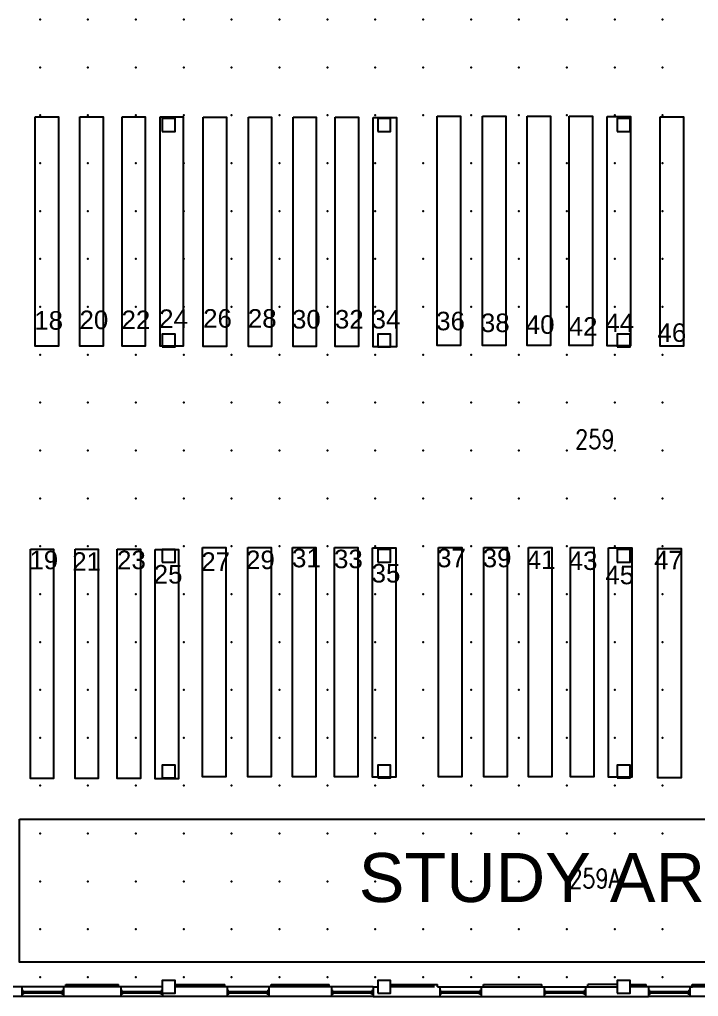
# Model space of a CAD drawing. Header units: millimetres. Extents: x 16 to 306, y 32 to 213.
# Drawn here: x 111.6 to 180.8, y 31.8 to 131.4 of the extents above; entities that cross this region are included whole.
import ezdxf
from ezdxf.enums import TextEntityAlignment as Align

# ---------------------------------------------------------------- set-up
doc = ezdxf.new("R2010")
doc.units = ezdxf.units.MM
doc.layers.add('A-FLOR-IDEN', color=202, linetype='Continuous')
doc.layers.add('A-WALL', color=7, linetype='Continuous')
doc.styles.add('ROMANS', font='ROMANS.shx')
doc.styles.get("Standard").update_dxf_attribs({"font": 'arial.ttf'})

# ---------------------------------------------------------------- blocks, each defined once
blk = doc.blocks.new('*U5')
blk.add_point((0, 0))
blk = doc.blocks.new('*U7')
at = {"color": 0, "linetype": 'ByBlock', "lineweight": -2, "transparency": 16777216}
for p in [(97.668, 97.668), (102.5514, 97.668), (107.4348, 97.668), (112.3182, 97.668), (117.2016, 97.668), (122.085, 97.668), (126.9684, 97.668), (131.8518, 97.668), (136.7352, 97.668), (141.6186, 97.668), (146.502, 97.668), (151.3854, 97.668), (156.2688, 97.668), (161.1522, 97.668), (97.668, 92.7846), (102.5514, 92.7846), (107.4348, 92.7846), (112.3182, 92.7846), (117.2016, 92.7846), (122.085, 92.7846), (126.9684, 92.7846), (131.8518, 92.7846), (136.7352, 92.7846), (141.6186, 92.7846), (146.502, 92.7846), (151.3854, 92.7846), (156.2688, 92.7846), (161.1522, 92.7846), (97.668, 87.9012), (102.5514, 87.9012), (107.4348, 87.9012), (112.3182, 87.9012), (117.2016, 87.9012), (122.085, 87.9012), (126.9684, 87.9012), (131.8518, 87.9012), (136.7352, 87.9012), (141.6186, 87.9012), (146.502, 87.9012), (151.3854, 87.9012), (156.2688, 87.9012), (161.1522, 87.9012), (97.668, 83.0178), (102.5514, 83.0178), (107.4348, 83.0178), (112.3182, 83.0178), (117.2016, 83.0178), (122.085, 83.0178), (126.9684, 83.0178), (131.8518, 83.0178), (136.7352, 83.0178), (141.6186, 83.0178), (146.502, 83.0178), (151.3854, 83.0178), (156.2688, 83.0178), (161.1522, 83.0178), (97.668, 78.1344), (102.5514, 78.1344), (107.4348, 78.1344), (112.3182, 78.1344), (117.2016, 78.1344), (122.085, 78.1344), (126.9684, 78.1344), (131.8518, 78.1344), (136.7352, 78.1344), (141.6186, 78.1344), (146.502, 78.1344), (151.3854, 78.1344), (156.2688, 78.1344), (161.1522, 78.1344), (97.668, 73.251), (102.5514, 73.251), (107.4348, 73.251), (112.3182, 73.251), (117.2016, 73.251), (122.085, 73.251), (126.9684, 73.251), (131.8518, 73.251), (136.7352, 73.251), (141.6186, 73.251), (146.502, 73.251), (151.3854, 73.251), (156.2688, 73.251), (161.1522, 73.251), (97.668, 68.3676), (102.5514, 68.3676), (107.4348, 68.3676), (112.3182, 68.3676), (117.2016, 68.3676), (122.085, 68.3676), (126.9684, 68.3676), (131.8518, 68.3676), (136.7352, 68.3676), (141.6186, 68.3676), (146.502, 68.3676), (151.3854, 68.3676), (156.2688, 68.3676), (161.1522, 68.3676), (97.668, 63.4842), (102.5514, 63.4842), (107.4348, 63.4842), (112.3182, 63.4842), (117.2016, 63.4842), (122.085, 63.4842), (126.9684, 63.4842), (131.8518, 63.4842), (136.7352, 63.4842), (141.6186, 63.4842), (146.502, 63.4842), (151.3854, 63.4842), (156.2688, 63.4842), (161.1522, 63.4842), (97.668, 58.6008), (102.5514, 58.6008), (107.4348, 58.6008), (112.3182, 58.6008), (117.2016, 58.6008), (122.085, 58.6008), (126.9684, 58.6008), (131.8518, 58.6008), (136.7352, 58.6008), (141.6186, 58.6008), (146.502, 58.6008), (151.3854, 58.6008), (156.2688, 58.6008), (161.1522, 58.6008), (97.668, 53.7174), (102.5514, 53.7174), (107.4348, 53.7174), (112.3182, 53.7174), (117.2016, 53.7174), (122.085, 53.7174), (126.9684, 53.7174), (131.8518, 53.7174), (136.7352, 53.7174), (141.6186, 53.7174), (146.502, 53.7174), (151.3854, 53.7174), (156.2688, 53.7174), (161.1522, 53.7174), (97.668, 48.834), (102.5514, 48.834), (107.4348, 48.834), (112.3182, 48.834), (117.2016, 48.834), (122.085, 48.834), (126.9684, 48.834), (131.8518, 48.834), (136.7352, 48.834), (141.6186, 48.834), (146.502, 48.834), (151.3854, 48.834), (156.2688, 48.834), (161.1522, 48.834), (97.668, 43.9506), (102.5514, 43.9506), (107.4348, 43.9506), (112.3182, 43.9506), (117.2016, 43.9506), (122.085, 43.9506), (126.9684, 43.9506), (131.8518, 43.9506), (136.7352, 43.9506), (141.6186, 43.9506), (146.502, 43.9506), (151.3854, 43.9506), (156.2688, 43.9506), (161.1522, 43.9506), (97.668, 39.0672), (102.5514, 39.0672), (107.4348, 39.0672), (112.3182, 39.0672), (117.2016, 39.0672), (122.085, 39.0672), (126.9684, 39.0672), (131.8518, 39.0672), (136.7352, 39.0672), (141.6186, 39.0672), (146.502, 39.0672), (151.3854, 39.0672), (156.2688, 39.0672), (161.1522, 39.0672), (97.668, 34.1838), (102.5514, 34.1838), (107.4348, 34.1838), (112.3182, 34.1838), (117.2016, 34.1838), (122.085, 34.1838), (126.9684, 34.1838), (131.8518, 34.1838), (136.7352, 34.1838), (141.6186, 34.1838), (146.502, 34.1838), (151.3854, 34.1838), (156.2688, 34.1838), (161.1522, 34.1838), (97.668, 29.3004), (102.5514, 29.3004), (107.4348, 29.3004), (112.3182, 29.3004), (117.2016, 29.3004), (122.085, 29.3004), (126.9684, 29.3004), (131.8518, 29.3004), (136.7352, 29.3004), (141.6186, 29.3004), (146.502, 29.3004), (151.3854, 29.3004), (156.2688, 29.3004), (161.1522, 29.3004), (97.668, 24.417), (102.5514, 24.417), (107.4348, 24.417), (112.3182, 24.417), (117.2016, 24.417), (122.085, 24.417), (126.9684, 24.417), (131.8518, 24.417), (136.7352, 24.417), (141.6186, 24.417), (146.502, 24.417), (151.3854, 24.417), (156.2688, 24.417), (161.1522, 24.417), (97.668, 19.5336), (102.5514, 19.5336), (107.4348, 19.5336), (112.3182, 19.5336), (117.2016, 19.5336), (122.085, 19.5336), (126.9684, 19.5336), (131.8518, 19.5336), (136.7352, 19.5336), (141.6186, 19.5336), (146.502, 19.5336), (151.3854, 19.5336), (156.2688, 19.5336), (161.1522, 19.5336), (97.668, 14.6502), (102.5514, 14.6502), (107.4348, 14.6502), (112.3182, 14.6502), (117.2016, 14.6502), (122.085, 14.6502), (126.9684, 14.6502), (131.8518, 14.6502), (136.7352, 14.6502), (141.6186, 14.6502), (146.502, 14.6502), (151.3854, 14.6502), (156.2688, 14.6502), (161.1522, 14.6502), (97.668, 9.7668), (102.5514, 9.7668), (107.4348, 9.7668), (112.3182, 9.7668), (117.2016, 9.7668), (122.085, 9.7668), (126.9684, 9.7668), (131.8518, 9.7668), (136.7352, 9.7668), (141.6186, 9.7668), (146.502, 9.7668), (151.3854, 9.7668), (156.2688, 9.7668), (161.1522, 9.7668), (97.668, 4.8834), (102.5514, 4.8834), (107.4348, 4.8834), (112.3182, 4.8834), (117.2016, 4.8834), (122.085, 4.8834), (126.9684, 4.8834), (131.8518, 4.8834), (136.7352, 4.8834), (141.6186, 4.8834), (146.502, 4.8834), (151.3854, 4.8834), (156.2688, 4.8834), (161.1522, 4.8834), (97.668, 0), (102.5514, 0), (107.4348, 0), (112.3182, 0), (117.2016, 0), (122.085, 0), (126.9684, 0), (131.8518, 0), (136.7352, 0), (141.6186, 0), (146.502, 0), (151.3854, 0), (156.2688, 0), (161.1522, 0)]:
    blk.add_blockref('*U5', p, dxfattribs=at)

msp = doc.modelspace()

# ---------------------------------------------------------------- linework, layer by layer
for points in [[(154.161, 121.574), (156.531, 121.574), (156.531, 98.184), (154.161, 98.184)], [(158.773, 121.574), (161.143, 121.574), (161.143, 98.184), (158.773, 98.184)], [(163.33, 121.574), (165.7, 121.574), (165.7, 98.184), (163.33, 98.184)], [(167.62, 121.574), (169.99, 121.574), (169.99, 98.184), (167.62, 98.184)], [(113.175, 121.52), (115.545, 121.52), (115.545, 98.13), (113.175, 98.13)], [(117.733, 121.52), (120.103, 121.52), (120.103, 98.13), (117.733, 98.13)], [(122.023, 121.52), (124.392, 121.52), (124.392, 98.13), (122.023, 98.13)], [(125.899, 121.489), (128.268, 121.489), (128.268, 98.099), (125.899, 98.099)], [(130.29, 121.467), (132.66, 121.467), (132.66, 98.077), (130.29, 98.077)], [(134.901, 121.467), (137.271, 121.467), (137.271, 98.077), (134.901, 98.077)], [(139.459, 121.467), (141.829, 121.467), (141.829, 98.077), (139.459, 98.077)], [(143.748, 121.467), (146.118, 121.467), (146.118, 98.077), (143.748, 98.077)], [(147.625, 121.436), (149.994, 121.436), (149.994, 98.046), (147.625, 98.046)], [(171.496, 121.543), (173.866, 121.543), (173.866, 98.153), (171.496, 98.153)], [(176.905, 121.519), (179.274, 121.519), (179.274, 98.13), (176.905, 98.13)], [(112.671, 77.408), (115.04, 77.408), (115.04, 54.019), (112.671, 54.019)], [(117.228, 77.408), (119.598, 77.408), (119.598, 54.019), (117.228, 54.019)], [(121.518, 77.408), (123.888, 77.408), (123.888, 54.019), (121.518, 54.019)], [(125.394, 77.377), (127.764, 77.377), (127.764, 53.988), (125.394, 53.988)], [(130.236, 77.58), (132.605, 77.58), (132.605, 54.191), (130.236, 54.191)], [(134.847, 77.58), (137.217, 77.58), (137.217, 54.191), (134.847, 54.191)], [(139.405, 77.58), (141.774, 77.58), (141.774, 54.191), (139.405, 54.191)], [(143.694, 77.58), (146.064, 77.58), (146.064, 54.191), (143.694, 54.191)], [(147.57, 77.549), (149.94, 77.549), (149.94, 54.159), (147.57, 54.159)], [(154.303, 77.58), (156.673, 77.58), (156.673, 54.191), (154.303, 54.191)], [(158.914, 77.58), (161.284, 77.58), (161.284, 54.191), (158.914, 54.191)], [(163.472, 77.58), (165.842, 77.58), (165.842, 54.191), (163.472, 54.191)], [(167.761, 77.58), (170.131, 77.58), (170.131, 54.191), (167.761, 54.191)], [(171.638, 77.549), (174.007, 77.549), (174.007, 54.159), (171.638, 54.159)], [(176.661, 77.495), (179.031, 77.495), (179.031, 54.106), (176.661, 54.106)], [(111.576, 49.876), (233.551, 49.876), (233.551, 35.307), (111.576, 35.307)]]:
    msp.add_lwpolyline(points, close=True)
at = {"layer": 'A-WALL'}
for p, q in [((116.281, 33.023), (121.653, 33.023)), ((116.281, 32.769), (116.281, 33.023)), ((121.653, 32.769), (121.653, 33.023)), ((127.429, 33.023), (132.506, 33.023)), ((132.506, 32.769), (132.506, 33.023)), ((137.214, 33.023), (143.148, 33.023)), ((137.214, 32.769), (137.214, 33.023)), ((143.148, 32.769), (143.148, 33.023)), ((149.406, 33.023), (154.174, 33.023)), ((154.174, 32.769), (154.174, 33.023)), ((158.882, 33.023), (164.816, 33.023)), ((158.882, 32.769), (158.882, 33.023)), ((164.816, 32.769), (164.816, 33.023)), ((172.522, 33.023), (169.524, 33.023)), ((169.524, 32.769), (169.524, 33.023)), ((173.824, 33.023), (175.459, 33.023)), ((175.459, 32.769), (175.459, 33.023)), ((180.167, 33.023), (186.101, 33.023)), ((180.167, 32.769), (180.167, 33.023)), ((111.804, 32.769), (105.452, 32.769)), ((111.804, 32.769), (111.804, 31.792)), ((116.074, 32.769), (111.841, 32.769)), ((121.897, 32.769), (116.037, 32.769)), ((116.037, 32.769), (116.037, 31.792)), ((126.126, 32.769), (121.897, 32.769)), ((121.897, 32.769), (121.897, 31.792)), ((126.13, 32.118), (126.13, 31.792)), ((132.743, 32.769), (127.429, 32.769)), ((136.976, 32.769), (132.743, 32.769)), ((132.743, 32.769), (132.743, 31.792)), ((143.386, 32.769), (136.976, 32.769)), ((136.976, 32.769), (136.976, 31.792)), ((147.618, 32.769), (143.386, 32.769)), ((143.386, 32.769), (143.386, 31.792)), ((143.551, 32.359), (143.388, 32.359)), ((143.551, 32.359), (143.388, 32.359)), ((143.551, 32.033), (143.388, 32.033)), ((143.551, 32.033), (143.388, 32.033)), ((143.551, 32.033), (143.551, 32.359)), ((143.551, 32.033), (143.551, 32.359)), ((147.458, 32.277), (143.551, 32.277)), ((147.458, 32.277), (143.551, 32.277)), ((147.458, 32.115), (143.551, 32.115)), ((147.458, 32.115), (143.551, 32.115)), ((147.618, 32.359), (147.458, 32.359)), ((147.458, 32.033), (147.458, 32.359)), ((147.621, 32.359), (147.458, 32.359)), ((147.458, 32.033), (147.458, 32.359)), ((147.618, 32.033), (147.458, 32.033)), ((147.621, 32.033), (147.458, 32.033)), ((147.618, 32.769), (148.093, 32.769)), ((147.618, 32.769), (147.618, 31.792)), ((153.882, 32.769), (149.406, 32.769)), ((154.2, 32.769), (154.411, 32.769)), ((154.411, 32.769), (158.644, 32.769)), ((154.411, 32.769), (154.411, 31.792)), ((154.574, 32.033), (154.411, 32.033)), ((154.574, 32.033), (154.411, 32.033)), ((154.574, 32.359), (154.412, 32.359)), ((154.574, 32.359), (154.412, 32.359)), ((154.574, 32.033), (154.574, 32.359)), ((154.574, 32.033), (154.574, 32.359)), ((158.481, 32.277), (154.574, 32.277)), ((158.481, 32.277), (154.574, 32.277)), ((158.481, 32.115), (154.574, 32.115)), ((158.481, 32.115), (154.574, 32.115)), ((158.481, 32.033), (158.481, 32.359)), ((158.481, 32.033), (158.481, 32.359)), ((158.644, 32.359), (158.481, 32.359)), ((158.644, 32.359), (158.481, 32.359)), ((158.644, 32.033), (158.481, 32.033)), ((158.644, 32.033), (158.481, 32.033)), ((158.644, 32.769), (165.054, 32.769)), ((158.644, 32.769), (158.644, 31.792)), ((165.054, 32.769), (169.287, 32.769)), ((165.054, 32.769), (165.054, 31.792)), ((165.217, 32.359), (165.054, 32.359)), ((165.217, 32.359), (165.054, 32.359)), ((165.217, 32.033), (165.054, 32.033)), ((165.217, 32.033), (165.054, 32.033)), ((165.217, 32.033), (165.217, 32.359)), ((165.217, 32.033), (165.217, 32.359)), ((169.124, 32.277), (165.217, 32.277)), ((169.124, 32.277), (165.217, 32.277)), ((169.124, 32.115), (165.217, 32.115)), ((169.124, 32.115), (165.217, 32.115)), ((169.287, 32.359), (169.124, 32.359)), ((169.124, 32.033), (169.124, 32.359)), ((169.287, 32.359), (169.124, 32.359)), ((169.124, 32.033), (169.124, 32.359)), ((169.287, 32.033), (169.124, 32.033)), ((169.287, 32.033), (169.124, 32.033)), ((169.287, 32.769), (172.522, 32.769)), ((169.287, 32.769), (169.287, 31.792)), ((169.287, 32.769), (169.287, 31.792)), ((175.696, 32.769), (173.824, 32.769)), ((179.929, 32.769), (175.696, 32.769)), ((175.696, 32.769), (175.696, 31.792)), ((175.86, 32.033), (175.696, 32.033)), ((175.86, 32.033), (175.696, 32.033)), ((175.86, 32.359), (175.697, 32.359)), ((175.86, 32.359), (175.697, 32.359)), ((175.86, 32.033), (175.86, 32.359)), ((175.86, 32.033), (175.86, 32.359)), ((179.767, 32.277), (175.86, 32.277)), ((179.767, 32.277), (175.86, 32.277)), ((179.767, 32.115), (175.86, 32.115)), ((179.767, 32.115), (175.86, 32.115)), ((179.929, 32.359), (179.767, 32.359)), ((179.767, 32.033), (179.767, 32.359)), ((179.929, 32.359), (179.767, 32.359)), ((179.767, 32.033), (179.767, 32.359)), ((179.929, 32.033), (179.767, 32.033)), ((179.929, 32.033), (179.767, 32.033)), ((186.339, 32.769), (179.929, 32.769)), ((179.929, 32.769), (180.181, 32.769)), ((179.929, 32.769), (179.929, 31.792)), ((111.804, 31.792), (81.684, 31.792)), ((116.074, 31.792), (111.841, 31.792)), ((121.897, 31.792), (116.037, 31.792)), ((126.13, 31.792), (121.897, 31.792)), ((132.743, 31.792), (126.13, 31.792)), ((136.976, 31.792), (132.743, 31.792)), ((143.386, 31.792), (136.976, 31.792)), ((147.618, 31.792), (143.386, 31.792)), ((147.618, 31.792), (154.411, 31.792)), ((154.411, 31.792), (158.644, 31.792)), ((158.644, 31.792), (165.054, 31.792)), ((165.054, 31.792), (169.287, 31.792)), ((169.287, 31.792), (175.696, 31.792)), ((179.929, 31.792), (175.696, 31.792)), ((186.339, 31.792), (179.929, 31.792))]:
    msp.add_line(p, q, dxfattribs=at)
at = {"layer": 'A-WALL', "linetype": 'Continuous'}
for p, q in [((111.964, 32.359), (111.801, 32.359)), ((111.964, 32.359), (111.801, 32.359)), ((111.964, 32.033), (111.801, 32.033)), ((111.964, 32.033), (111.801, 32.033)), ((111.964, 32.033), (111.964, 32.359)), ((111.964, 32.033), (111.964, 32.359)), ((115.871, 32.277), (111.964, 32.277)), ((115.871, 32.277), (111.964, 32.277)), ((115.871, 32.115), (111.964, 32.115)), ((115.871, 32.115), (111.964, 32.115)), ((115.871, 32.033), (115.871, 32.359)), ((116.034, 32.359), (115.871, 32.359)), ((115.871, 32.033), (115.871, 32.359)), ((116.034, 32.359), (115.871, 32.359)), ((116.033, 32.033), (115.871, 32.033)), ((116.033, 32.033), (115.871, 32.033)), ((122.058, 32.359), (121.895, 32.359)), ((122.058, 32.359), (121.895, 32.359)), ((122.058, 32.033), (121.895, 32.033)), ((122.058, 32.033), (121.895, 32.033)), ((122.058, 32.033), (122.058, 32.359)), ((122.058, 32.033), (122.058, 32.359)), ((125.965, 32.277), (122.058, 32.277)), ((125.965, 32.277), (122.058, 32.277)), ((125.965, 32.115), (122.058, 32.115)), ((125.965, 32.115), (122.058, 32.115)), ((125.965, 32.033), (125.965, 32.359)), ((126.128, 32.359), (125.965, 32.359)), ((125.965, 32.033), (125.965, 32.359)), ((126.128, 32.359), (125.965, 32.359)), ((126.127, 32.033), (125.965, 32.033)), ((126.127, 32.033), (125.965, 32.033)), ((132.904, 32.033), (132.74, 32.033)), ((132.904, 32.033), (132.74, 32.033)), ((132.904, 32.359), (132.741, 32.359)), ((132.904, 32.359), (132.741, 32.359)), ((132.904, 32.033), (132.904, 32.359)), ((132.904, 32.033), (132.904, 32.359)), ((136.811, 32.277), (132.904, 32.277)), ((136.811, 32.277), (132.904, 32.277)), ((136.811, 32.115), (132.904, 32.115)), ((136.811, 32.115), (132.904, 32.115)), ((136.811, 32.033), (136.811, 32.359)), ((136.973, 32.359), (136.811, 32.359)), ((136.811, 32.033), (136.811, 32.359)), ((136.973, 32.359), (136.811, 32.359)), ((136.973, 32.033), (136.811, 32.033)), ((136.973, 32.033), (136.811, 32.033))]:
    msp.add_line(p, q, dxfattribs=at)
at = {"layer": 'A-WALL'}
for points in [[(126.126, 120.025), (127.429, 120.025), (127.429, 121.328), (126.126, 121.328), (126.126, 120.025)], [(148.103, 120.025), (149.406, 120.025), (149.406, 121.328), (148.103, 121.328), (148.103, 120.025)], [(172.522, 120.025), (173.824, 120.025), (173.824, 121.328), (172.522, 121.328), (172.522, 120.025)], [(126.126, 98.049), (127.429, 98.049), (127.429, 99.351), (126.126, 99.351), (126.126, 98.049)], [(148.103, 98.049), (149.406, 98.049), (149.406, 99.351), (148.103, 99.351), (148.103, 98.049)], [(172.522, 98.049), (173.824, 98.049), (173.824, 99.351), (172.522, 99.351), (172.522, 98.049)], [(126.126, 76.072), (127.429, 76.072), (127.429, 77.374), (126.126, 77.374), (126.126, 76.072)], [(148.103, 76.072), (149.406, 76.072), (149.406, 77.374), (148.103, 77.374), (148.103, 76.072)], [(172.522, 76.072), (173.824, 76.072), (173.824, 77.374), (172.522, 77.374), (172.522, 76.072)], [(126.126, 54.095), (127.429, 54.095), (127.429, 55.397), (126.126, 55.397), (126.126, 54.095)], [(148.103, 54.095), (149.406, 54.095), (149.406, 55.397), (148.103, 55.397), (148.103, 54.095)], [(172.522, 54.095), (173.824, 54.095), (173.824, 55.397), (172.522, 55.397), (172.522, 54.095)], [(126.126, 32.118), (127.429, 32.118), (127.429, 33.42), (126.126, 33.42), (126.126, 32.118)], [(148.103, 32.118), (149.406, 32.118), (149.406, 33.42), (148.103, 33.42), (148.103, 32.118)], [(172.522, 32.118), (173.824, 32.118), (173.824, 33.42), (172.522, 33.42), (172.522, 32.118)]]:
    msp.add_lwpolyline(points, close=True, dxfattribs=at)

# ---------------------------------------------------------------- block references
msp.add_blockref('*U7', (15.992, 33.759))

# ---------------------------------------------------------------- texts
at = {"attachment_point": 1}
for s, width, gutter_width, heights, insert, char_height in [('18', 1.1977, 9.445, [0], (113.069, 101.687), 1.8891), ('20', 1.88908, 9.445, [0], (117.681, 101.744), 1.8891), ('22', 1.1977, 9.445, [0], (121.969, 101.744), 1.8891), ('24', 1.88908, 9.445, [0], (125.805, 101.863), 1.8891), ('26', 1.88908, 9.445, [0], (130.289, 101.893), 1.8891), ('28', 1.1977, 9.445, [0], (134.85, 101.893), 1.8891), ('30', 1.1977, 9.445, [0], (139.352, 101.802), 1.8891), ('32', 1.1977, 9.445, [0], (143.731, 101.802), 1.8891), ('34', 1.1977, 9.445, [0], (147.47, 101.802), 1.8891), ('36', 1.1977, 9.445, [0], (154.056, 101.624), 1.8891), ('38', 1.1977, 9.445, [0], (158.616, 101.442), 1.8891), ('40', 1.1977, 9.445, [0], (163.191, 101.259), 1.8891), ('42', 1.88908, 9.445, [0], (167.569, 101.077), 1.8891), ('44', 1.1977, 9.445, [0], (171.308, 101.442), 1.8891), ('46', 1.1977, 9.445, [0], (176.621, 100.443), 1.8891), ('19', 1.1977, 9.445, [0], (112.573, 77.253), 1.8891), ('21', 1.88908, 9.445, [1.897], (116.944, 77.091), 1.8891), ('23', 1.1977, 9.445, [0], (121.512, 77.253), 1.8891), ('27', 1.88908, 9.445, [0], (130.107, 77.085), 1.8891), ('29', 1.1977, 9.445, [0], (134.667, 77.267), 1.8891), ('31', 1.1977, 9.445, [0], (139.352, 77.45), 1.8891), ('33', 1.1977, 9.445, [0], (143.639, 77.358), 1.8891), ('37', 1.1977, 9.445, [0], (154.147, 77.454), 1.8891), ('39', 1.88908, 9.445, [0], (158.799, 77.454), 1.8891), ('41', 1.1977, 9.445, [0], (163.282, 77.272), 1.8891), ('43', 1.1977, 9.445, [0], (167.569, 77.181), 1.8891), ('47', 1.1977, 9.445, [0], (176.279, 77.242), 1.8891), ('25', 1.1977, 9.445, [0], (125.251, 75.794), 1.8891), ('35', 1.1977, 9.445, [0], (147.47, 75.899), 1.8891), ('45', 1.1977, 9.445, [0], (171.308, 75.721), 1.8891), ('STUDY AREA 2', 92.92583, 125, [0], (146.157, 46.422), 5)]:
    msp.add_mtext_dynamic_manual_height_columns(s, width=width, gutter_width=gutter_width, heights=heights, dxfattribs=dict(at, insert=insert, char_height=char_height))
at = {"layer": 'A-FLOR-IDEN', "style": 'ROMANS', "width": 0.8}
for s, p in [('259', (170.231, 87.644)), ('259A', (170.231, 42.85))]:
    msp.add_text(s, height=1.9535, dxfattribs=at).set_placement(p, align=Align.CENTER)

doc.saveas('drawing.dxf')
